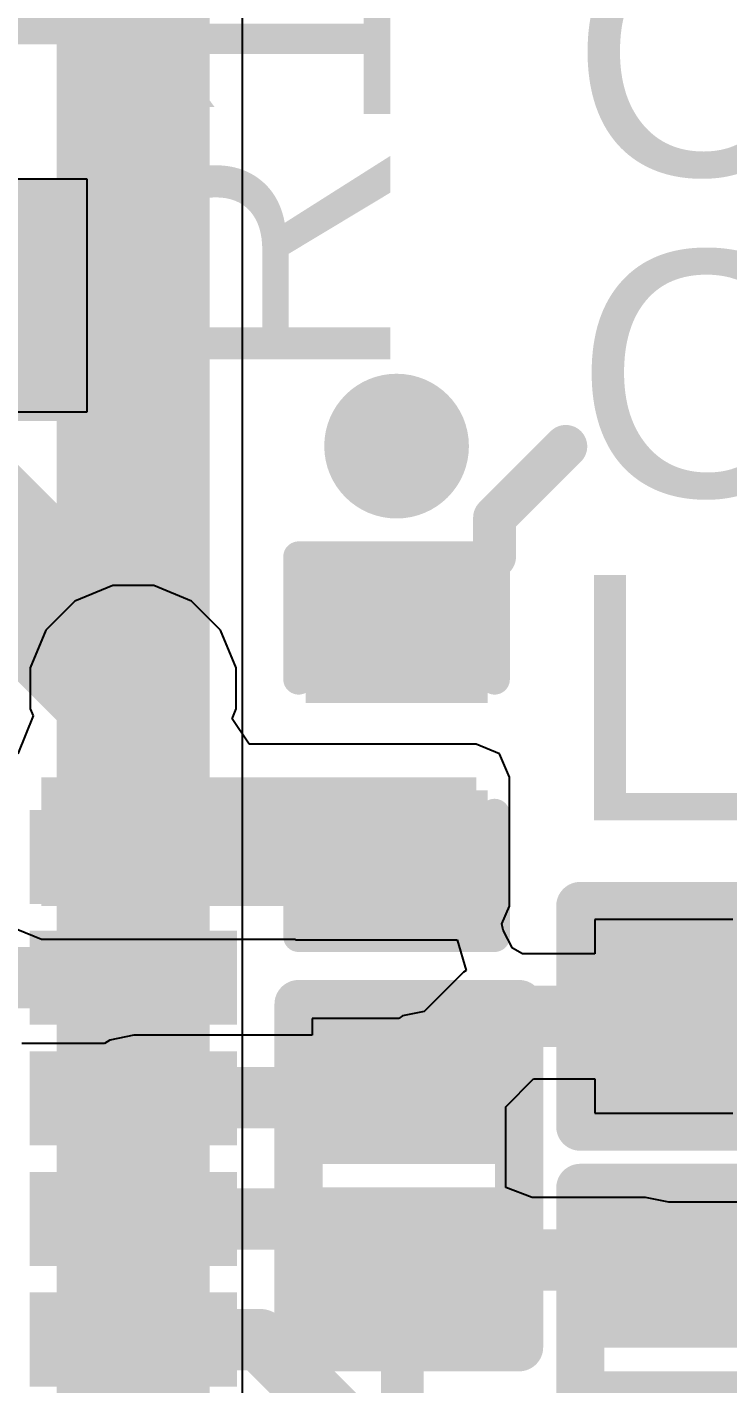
# Model space of a CAD drawing. Header units: millimetres. Extents: x -4.8 to 36.7, y -5.3 to 57.6.
# Drawn here: x 24.17 to 27.08, y 43.87 to 49.49 of the extents above; entities that cross this region are included whole.
import ezdxf

# ---------------------------------------------------------------- set-up
doc = ezdxf.new("R2010")
doc.units = ezdxf.units.MM
for name, color, linetype in [('BottomLayer', 5, 'Continuous'), ('BottomSolder', 6, 'Continuous'), ('PadHoleLayer', 156, 'Continuous'), ('TopLayer', 1, 'Continuous'), ('TopOverlay', 2, 'Continuous'), ('TopPaste', 8, 'Continuous'), ('TopSolder', 216, 'Continuous'), ('ViaHoleLayer', 16, 'Continuous')]:
    doc.layers.add(name, color=color, linetype=linetype)
doc.styles.add('Arial', font='arial.ttf', dxfattribs={"height": 0.2})

# ---------------------------------------------------------------- blocks, each defined once
blk = doc.blocks.new('20_QFN__4_4__EP_V___1')
at = {"layer": 'BottomLayer'}
h = blk.add_hatch(color=5, dxfattribs=at)
edge = h.paths.add_edge_path()
edge.add_arc((0, 0.95), 0.2, 0, 360)
h = blk.add_hatch(color=5, dxfattribs=at)
edge = h.paths.add_edge_path()
edge.add_arc((-0.95, 0), 0.2, 0, 360)
h = blk.add_hatch(color=5, dxfattribs=at)
edge = h.paths.add_edge_path()
edge.add_arc((0, 0), 0.2, 0, 360)
h = blk.add_hatch(color=5, dxfattribs=at)
edge = h.paths.add_edge_path()
edge.add_arc((0.95, 0), 0.2, 0, 360)
h = blk.add_hatch(color=5, dxfattribs=at)
edge = h.paths.add_edge_path()
edge.add_arc((0, -0.95), 0.2, 0, 360)
at = {"layer": 'BottomSolder'}
h = blk.add_hatch(color=6, dxfattribs=at)
edge = h.paths.add_edge_path()
edge.add_arc((0, 0.95), 0.3016, 0, 360)
h = blk.add_hatch(color=6, dxfattribs=at)
edge = h.paths.add_edge_path()
edge.add_arc((-0.95, 0), 0.3016, 0, 360)
h = blk.add_hatch(color=6, dxfattribs=at)
edge = h.paths.add_edge_path()
edge.add_arc((0, 0), 0.3016, 0, 360)
h = blk.add_hatch(color=6, dxfattribs=at)
edge = h.paths.add_edge_path()
edge.add_arc((0.95, 0), 0.3016, 0, 360)
h = blk.add_hatch(color=6, dxfattribs=at)
edge = h.paths.add_edge_path()
edge.add_arc((0, -0.95), 0.3016, 0, 360)
at = {"layer": 'PadHoleLayer'}
h = blk.add_hatch(color=156, dxfattribs=at)
edge = h.paths.add_edge_path()
edge.add_arc((0, 0.95), 0.1, 0, 360)
h = blk.add_hatch(color=156, dxfattribs=at)
edge = h.paths.add_edge_path()
edge.add_arc((-0.95, 0), 0.1, 0, 360)
h = blk.add_hatch(color=156, dxfattribs=at)
edge = h.paths.add_edge_path()
edge.add_arc((0, 0), 0.1, 0, 360)
h = blk.add_hatch(color=156, dxfattribs=at)
edge = h.paths.add_edge_path()
edge.add_arc((0.95, 0), 0.1, 0, 360)
h = blk.add_hatch(color=156, dxfattribs=at)
edge = h.paths.add_edge_path()
edge.add_arc((0, -0.95), 0.1, 0, 360)
at = {"layer": 'TopLayer'}
for points in [[(-1.125, 1.51), (-1.125, 2.23), (-0.875, 2.23), (-0.875, 1.51)], [(-0.625, 1.51), (-0.625, 2.23), (-0.375, 2.23), (-0.375, 1.51)], [(-0.125, 1.51), (-0.125, 2.23), (0.125, 2.23), (0.125, 1.51)], [(0.375, 1.51), (0.375, 2.23), (0.625, 2.23), (0.625, 1.51)], [(0.875, 1.51), (0.875, 2.23), (1.125, 2.23), (1.125, 1.51)], [(-1.2, 1.2), (1.2, 1.2), (1.2, -1.2), (-1.2, -1.2)], [(-2.23, 1.125), (-1.51, 1.125), (-1.51, 0.875), (-2.23, 0.875)], [(1.51, 1.125), (2.23, 1.125), (2.23, 0.875), (1.51, 0.875)], [(-2.23, 0.625), (-1.51, 0.625), (-1.51, 0.375), (-2.23, 0.375)], [(1.51, 0.625), (2.23, 0.625), (2.23, 0.375), (1.51, 0.375)], [(-2.23, 0.125), (-1.51, 0.125), (-1.51, -0.125), (-2.23, -0.125)], [(1.51, 0.125), (2.23, 0.125), (2.23, -0.125), (1.51, -0.125)], [(-2.23, -0.375), (-1.51, -0.375), (-1.51, -0.625), (-2.23, -0.625)], [(1.51, -0.375), (2.23, -0.375), (2.23, -0.625), (1.51, -0.625)], [(-2.23, -0.875), (-1.51, -0.875), (-1.51, -1.125), (-2.23, -1.125)], [(1.51, -0.875), (2.23, -0.875), (2.23, -1.125), (1.51, -1.125)], [(-1.125, -2.23), (-1.125, -1.51), (-0.875, -1.51), (-0.875, -2.23)], [(-0.625, -2.23), (-0.625, -1.51), (-0.375, -1.51), (-0.375, -2.23)], [(-0.125, -2.23), (-0.125, -1.51), (0.125, -1.51), (0.125, -2.23)], [(0.375, -2.23), (0.375, -1.51), (0.625, -1.51), (0.625, -2.23)], [(0.875, -2.23), (0.875, -1.51), (1.125, -1.51), (1.125, -2.23)]]:
    blk.add_hatch(color=1, dxfattribs=at).paths.add_polyline_path(points)
at = {"layer": 'TopPaste'}
for points in [[(-1.125, 1.51), (-1.125, 2.23), (-0.875, 2.23), (-0.875, 1.51)], [(-0.625, 1.51), (-0.625, 2.23), (-0.375, 2.23), (-0.375, 1.51)], [(-0.125, 1.51), (-0.125, 2.23), (0.125, 2.23), (0.125, 1.51)], [(0.375, 1.51), (0.375, 2.23), (0.625, 2.23), (0.625, 1.51)], [(0.875, 1.51), (0.875, 2.23), (1.125, 2.23), (1.125, 1.51)], [(-2.23, 1.125), (-1.51, 1.125), (-1.51, 0.875), (-2.23, 0.875)], [(1.51, 1.125), (2.23, 1.125), (2.23, 0.875), (1.51, 0.875)], [(-2.23, 0.625), (-1.51, 0.625), (-1.51, 0.375), (-2.23, 0.375)], [(1.51, 0.625), (2.23, 0.625), (2.23, 0.375), (1.51, 0.375)], [(-2.23, 0.125), (-1.51, 0.125), (-1.51, -0.125), (-2.23, -0.125)], [(1.51, 0.125), (2.23, 0.125), (2.23, -0.125), (1.51, -0.125)], [(-2.23, -0.375), (-1.51, -0.375), (-1.51, -0.625), (-2.23, -0.625)], [(1.51, -0.375), (2.23, -0.375), (2.23, -0.625), (1.51, -0.625)], [(-2.23, -0.875), (-1.51, -0.875), (-1.51, -1.125), (-2.23, -1.125)], [(1.51, -0.875), (2.23, -0.875), (2.23, -1.125), (1.51, -1.125)], [(-1.125, -2.23), (-1.125, -1.51), (-0.875, -1.51), (-0.875, -2.23)], [(-0.625, -2.23), (-0.625, -1.51), (-0.375, -1.51), (-0.375, -2.23)], [(-0.125, -2.23), (-0.125, -1.51), (0.125, -1.51), (0.125, -2.23)], [(0.375, -2.23), (0.375, -1.51), (0.625, -1.51), (0.625, -2.23)], [(0.875, -2.23), (0.875, -1.51), (1.125, -1.51), (1.125, -2.23)]]:
    blk.add_hatch(color=8, dxfattribs=at).paths.add_polyline_path(points)
at = {"layer": 'TopSolder'}
for points in [[(-1.195, 1.44), (-1.195, 2.3), (-0.805, 2.3), (-0.805, 1.44)], [(-0.695, 1.44), (-0.695, 2.3), (-0.305, 2.3), (-0.305, 1.44)], [(-0.195, 1.44), (-0.195, 2.3), (0.195, 2.3), (0.195, 1.44)], [(0.305, 1.44), (0.305, 2.3), (0.695, 2.3), (0.695, 1.44)], [(0.805, 1.44), (0.805, 2.3), (1.195, 2.3), (1.195, 1.44)], [(-1.3016, 1.3016), (1.3016, 1.3016), (1.3016, -1.3016), (-1.3016, -1.3016)], [(-2.3, 1.195), (-1.44, 1.195), (-1.44, 0.805), (-2.3, 0.805)], [(1.44, 1.195), (2.3, 1.195), (2.3, 0.805), (1.44, 0.805)], [(-2.3, 0.695), (-1.44, 0.695), (-1.44, 0.305), (-2.3, 0.305)], [(1.44, 0.695), (2.3, 0.695), (2.3, 0.305), (1.44, 0.305)], [(-2.3, 0.195), (-1.44, 0.195), (-1.44, -0.195), (-2.3, -0.195)], [(1.44, 0.195), (2.3, 0.195), (2.3, -0.195), (1.44, -0.195)], [(-2.3, -0.305), (-1.44, -0.305), (-1.44, -0.695), (-2.3, -0.695)], [(1.44, -0.305), (2.3, -0.305), (2.3, -0.695), (1.44, -0.695)], [(-2.3, -0.805), (-1.44, -0.805), (-1.44, -1.195), (-2.3, -1.195)], [(1.44, -0.805), (2.3, -0.805), (2.3, -1.195), (1.44, -1.195)], [(-1.195, -2.3), (-1.195, -1.44), (-0.805, -1.44), (-0.805, -2.3)], [(-0.695, -2.3), (-0.695, -1.44), (-0.305, -1.44), (-0.305, -2.3)], [(-0.195, -2.3), (-0.195, -1.44), (0.195, -1.44), (0.195, -2.3)], [(0.305, -2.3), (0.305, -1.44), (0.695, -1.44), (0.695, -2.3)], [(0.805, -2.3), (0.805, -1.44), (1.195, -1.44), (1.195, -2.3)]]:
    blk.add_hatch(color=216, dxfattribs=at).paths.add_polyline_path(points)
h = blk.add_hatch(color=216, dxfattribs=at)
edge = h.paths.add_edge_path()
edge.add_arc((0, 0.95), 0.1016, 0, 360)
h = blk.add_hatch(color=216, dxfattribs=at)
edge = h.paths.add_edge_path()
edge.add_arc((-0.95, 0), 0.1016, 0, 360)
h = blk.add_hatch(color=216, dxfattribs=at)
edge = h.paths.add_edge_path()
edge.add_arc((0, 0), 0.1016, 0, 360)
h = blk.add_hatch(color=216, dxfattribs=at)
edge = h.paths.add_edge_path()
edge.add_arc((0.95, 0), 0.1016, 0, 360)
h = blk.add_hatch(color=216, dxfattribs=at)
edge = h.paths.add_edge_path()
edge.add_arc((0, -0.95), 0.1016, 0, 360)
at = {"layer": 'TopOverlay', "const_width": 0.127}
for points in [[(-2, 1.45), (-2, 2)], [(-2, 2), (-1.45, 2)], [(1.45, 2), (2, 2)], [(2, 1.45), (2, 2)], [(-2.505, 1.127), (-2.378, 1)], [(-2.505, 0.873), (-2.505, 1.127)], [(-2.505, 0.873), (-2.378, 1)], [(-2, -2), (-2, -1.45)], [(2, -2), (2, -1.45)], [(-2, -2), (-1.45, -2)], [(1.45, -2), (2, -2)]]:
    blk.add_lwpolyline(points, dxfattribs=at)
at = {"layer": 'TopOverlay', "const_width": 0.0635}
for points in [[(-2.0318, 2, 1), (-1.9683, 2, 1)], [(-2.0318, 2, 1), (-1.9683, 2, 1)], [(-1.4817, 2, 1), (-1.4182, 2, 1)], [(1.4182, 2, 1), (1.4817, 2, 1)], [(1.9683, 2, 1), (2.0318, 2, 1)], [(1.9683, 2, 1), (2.0318, 2, 1)], [(-2.0318, 1.45, 1), (-1.9683, 1.45, 1)], [(1.9683, 1.45, 1), (2.0318, 1.45, 1)], [(-2.5367, 1.127, 1), (-2.4732, 1.127, 1)], [(-2.5367, 1.127, 1), (-2.4732, 1.127, 1)], [(-2.4097, 1, 1), (-2.3462, 1, 1)], [(-2.4097, 1, 1), (-2.3462, 1, 1)], [(-2.5367, 0.873, 1), (-2.4732, 0.873, 1)], [(-2.5367, 0.873, 1), (-2.4732, 0.873, 1)], [(-2.0318, -1.45, 1), (-1.9683, -1.45, 1)], [(1.9683, -1.45, 1), (2.0318, -1.45, 1)], [(-2.0318, -2, 1), (-1.9683, -2, 1)], [(-2.0318, -2, 1), (-1.9683, -2, 1)], [(-1.4817, -2, 1), (-1.4182, -2, 1)], [(1.4182, -2, 1), (1.4817, -2, 1)], [(1.9683, -2, 1), (2.0318, -2, 1)], [(1.9683, -2, 1), (2.0318, -2, 1)]]:
    blk.add_lwpolyline(points, format="xyb", close=True, dxfattribs=at)
blk = doc.blocks.new('R___0603_9')
at = {"layer": 'TopLayer'}
for points in [[(-0.381, 0.4445), (-0.381, -0.4445), (-1.143, -0.4445), (-1.143, 0.4445)], [(1.143, 0.4445), (1.143, -0.4445), (0.381, -0.4445), (0.381, 0.4445)]]:
    blk.add_hatch(color=1, dxfattribs=at).paths.add_polyline_path(points)
at = {"layer": 'TopPaste'}
for points in [[(-0.381, 0.4445), (-0.381, -0.4445), (-1.143, -0.4445), (-1.143, 0.4445)], [(1.143, 0.4445), (1.143, -0.4445), (0.381, -0.4445), (0.381, 0.4445)]]:
    blk.add_hatch(color=8, dxfattribs=at).paths.add_polyline_path(points)
at = {"layer": 'TopSolder'}
for points in [[(-0.2794, 0.5461), (-0.2794, -0.5461), (-1.2446, -0.5461), (-1.2446, 0.5461)], [(1.2446, 0.5461), (1.2446, -0.5461), (0.2794, -0.5461), (0.2794, 0.5461)]]:
    blk.add_hatch(color=216, dxfattribs=at).paths.add_polyline_path(points)
at = {"layer": 'TopOverlay', "const_width": 0.127}
for points in [[(-1.2192, -0.5334), (-1.2192, 0.5334)], [(1.2192, 0.5334), (-1.2192, 0.5334)], [(1.2192, -0.5334), (1.2192, 0.5334)], [(1.2192, -0.5334), (-1.2192, -0.5334)]]:
    blk.add_lwpolyline(points, dxfattribs=at)
at = {"layer": 'TopOverlay', "const_width": 0.0635}
for points in [[(-1.25095, 0.5334, 1), (-1.18745, 0.5334, 1)], [(-1.25095, 0.5334, 1), (-1.18745, 0.5334, 1)], [(1.18745, 0.5334, 1), (1.25095, 0.5334, 1)], [(1.18745, 0.5334, 1), (1.25095, 0.5334, 1)], [(-1.25095, -0.5334, 1), (-1.18745, -0.5334, 1)], [(-1.25095, -0.5334, 1), (-1.18745, -0.5334, 1)], [(1.18745, -0.5334, 1), (1.25095, -0.5334, 1)], [(1.18745, -0.5334, 1), (1.25095, -0.5334, 1)]]:
    blk.add_lwpolyline(points, format="xyb", close=True, dxfattribs=at)
blk = doc.blocks.new('IND_0402_16')
at = {"layer": 'TopLayer'}
for points in [[(-0.55, 0.3), (-0.15, 0.3), (-0.15, -0.3), (-0.55, -0.3)], [(0.15, 0.3), (0.55, 0.3), (0.55, -0.3), (0.15, -0.3)]]:
    blk.add_hatch(color=1, dxfattribs=at).paths.add_polyline_path(points)
at = {"layer": 'TopPaste'}
for points in [[(-0.55, 0.3), (-0.15, 0.3), (-0.15, -0.3), (-0.55, -0.3)], [(0.15, 0.3), (0.55, 0.3), (0.55, -0.3), (0.15, -0.3)]]:
    blk.add_hatch(color=8, dxfattribs=at).paths.add_polyline_path(points)
at = {"layer": 'TopSolder'}
for points in [[(-0.6516, 0.4016), (-0.0484, 0.4016), (-0.0484, -0.4016), (-0.6516, -0.4016)], [(0.0484, 0.4016), (0.6516, 0.4016), (0.6516, -0.4016), (0.0484, -0.4016)]]:
    blk.add_hatch(color=216, dxfattribs=at).paths.add_polyline_path(points)
at = {"layer": 'TopOverlay', "const_width": 0.2}
for points in [[(-0.7112, 0.4572), (-0.3048, 0.4572)], [(-0.7112, -0.4572), (-0.7112, 0.4572)], [(-0.3048, 0.4572), (0.7112, 0.4572)], [(0.7112, -0.4572), (0.7112, 0.4572)], [(-0.7112, -0.4572), (-0.3048, -0.4572)], [(-0.3048, -0.4572), (0.7112, -0.4572)]]:
    blk.add_lwpolyline(points, dxfattribs=at)
at = {"layer": 'TopOverlay', "const_width": 0.1}
for points in [[(-0.7612, 0.4572, 1), (-0.6612, 0.4572, 1)], [(-0.7612, 0.4572, 1), (-0.6612, 0.4572, 1)], [(-0.3548, 0.4572, 1), (-0.2548, 0.4572, 1)], [(-0.3548, 0.4572, 1), (-0.2548, 0.4572, 1)], [(0.6612, 0.4572, 1), (0.7612, 0.4572, 1)], [(0.6612, 0.4572, 1), (0.7612, 0.4572, 1)], [(-0.7612, -0.4572, 1), (-0.6612, -0.4572, 1)], [(-0.7612, -0.4572, 1), (-0.6612, -0.4572, 1)], [(-0.3548, -0.4572, 1), (-0.2548, -0.4572, 1)], [(-0.3548, -0.4572, 1), (-0.2548, -0.4572, 1)], [(0.6612, -0.4572, 1), (0.7612, -0.4572, 1)], [(0.6612, -0.4572, 1), (0.7612, -0.4572, 1)]]:
    blk.add_lwpolyline(points, format="xyb", close=True, dxfattribs=at)
blk = doc.blocks.new('IND_0402_17')
at = {"layer": 'TopLayer'}
for points in [[(-0.55, 0.3), (-0.15, 0.3), (-0.15, -0.3), (-0.55, -0.3)], [(0.15, 0.3), (0.55, 0.3), (0.55, -0.3), (0.15, -0.3)]]:
    blk.add_hatch(color=1, dxfattribs=at).paths.add_polyline_path(points)
at = {"layer": 'TopPaste'}
for points in [[(-0.55, 0.3), (-0.15, 0.3), (-0.15, -0.3), (-0.55, -0.3)], [(0.15, 0.3), (0.55, 0.3), (0.55, -0.3), (0.15, -0.3)]]:
    blk.add_hatch(color=8, dxfattribs=at).paths.add_polyline_path(points)
at = {"layer": 'TopSolder'}
for points in [[(-0.6516, 0.4016), (-0.0484, 0.4016), (-0.0484, -0.4016), (-0.6516, -0.4016)], [(0.0484, 0.4016), (0.6516, 0.4016), (0.6516, -0.4016), (0.0484, -0.4016)]]:
    blk.add_hatch(color=216, dxfattribs=at).paths.add_polyline_path(points)
at = {"layer": 'TopOverlay', "const_width": 0.2}
for points in [[(-0.3048, 0.4572), (-0.7112, 0.4572)], [(-0.7112, -0.4572), (-0.7112, 0.4572)], [(0.7112, 0.4572), (-0.3048, 0.4572)], [(0.7112, -0.4572), (0.7112, 0.4572)], [(-0.3048, -0.4572), (-0.7112, -0.4572)], [(0.7112, -0.4572), (-0.3048, -0.4572)]]:
    blk.add_lwpolyline(points, dxfattribs=at)
at = {"layer": 'TopOverlay', "const_width": 0.1}
for points in [[(-0.7612, 0.4572, 1), (-0.6612, 0.4572, 1)], [(-0.7612, 0.4572, 1), (-0.6612, 0.4572, 1)], [(-0.3548, 0.4572, 1), (-0.2548, 0.4572, 1)], [(-0.3548, 0.4572, 1), (-0.2548, 0.4572, 1)], [(0.6612, 0.4572, 1), (0.7612, 0.4572, 1)], [(0.6612, 0.4572, 1), (0.7612, 0.4572, 1)], [(-0.7612, -0.4572, 1), (-0.6612, -0.4572, 1)], [(-0.7612, -0.4572, 1), (-0.6612, -0.4572, 1)], [(-0.3548, -0.4572, 1), (-0.2548, -0.4572, 1)], [(-0.3548, -0.4572, 1), (-0.2548, -0.4572, 1)], [(0.6612, -0.4572, 1), (0.7612, -0.4572, 1)], [(0.6612, -0.4572, 1), (0.7612, -0.4572, 1)]]:
    blk.add_lwpolyline(points, format="xyb", close=True, dxfattribs=at)
blk = doc.blocks.new('IND_0402_18')
at = {"layer": 'TopLayer'}
for points in [[(-0.55, 0.3), (-0.15, 0.3), (-0.15, -0.3), (-0.55, -0.3)], [(0.15, 0.3), (0.55, 0.3), (0.55, -0.3), (0.15, -0.3)]]:
    blk.add_hatch(color=1, dxfattribs=at).paths.add_polyline_path(points)
at = {"layer": 'TopPaste'}
for points in [[(-0.55, 0.3), (-0.15, 0.3), (-0.15, -0.3), (-0.55, -0.3)], [(0.15, 0.3), (0.55, 0.3), (0.55, -0.3), (0.15, -0.3)]]:
    blk.add_hatch(color=8, dxfattribs=at).paths.add_polyline_path(points)
at = {"layer": 'TopSolder'}
for points in [[(-0.6516, 0.4016), (-0.0484, 0.4016), (-0.0484, -0.4016), (-0.6516, -0.4016)], [(0.0484, 0.4016), (0.6516, 0.4016), (0.6516, -0.4016), (0.0484, -0.4016)]]:
    blk.add_hatch(color=216, dxfattribs=at).paths.add_polyline_path(points)
at = {"layer": 'TopOverlay', "const_width": 0.2}
for points in [[(-0.3048, 0.4572), (-0.7112, 0.4572)], [(-0.7112, -0.4572), (-0.7112, 0.4572)], [(0.7112, 0.4572), (-0.3048, 0.4572)], [(0.7112, -0.4572), (0.7112, 0.4572)], [(-0.3048, -0.4572), (-0.7112, -0.4572)], [(0.7112, -0.4572), (-0.3048, -0.4572)]]:
    blk.add_lwpolyline(points, dxfattribs=at)
at = {"layer": 'TopOverlay', "const_width": 0.1}
for points in [[(-0.7612, 0.4572, 1), (-0.6612, 0.4572, 1)], [(-0.7612, 0.4572, 1), (-0.6612, 0.4572, 1)], [(-0.3548, 0.4572, 1), (-0.2548, 0.4572, 1)], [(-0.3548, 0.4572, 1), (-0.2548, 0.4572, 1)], [(0.6612, 0.4572, 1), (0.7612, 0.4572, 1)], [(0.6612, 0.4572, 1), (0.7612, 0.4572, 1)], [(-0.7612, -0.4572, 1), (-0.6612, -0.4572, 1)], [(-0.7612, -0.4572, 1), (-0.6612, -0.4572, 1)], [(-0.3548, -0.4572, 1), (-0.2548, -0.4572, 1)], [(-0.3548, -0.4572, 1), (-0.2548, -0.4572, 1)], [(0.6612, -0.4572, 1), (0.7612, -0.4572, 1)], [(0.6612, -0.4572, 1), (0.7612, -0.4572, 1)]]:
    blk.add_lwpolyline(points, format="xyb", close=True, dxfattribs=at)
blk = doc.blocks.new('C___0402_32')
at = {"layer": 'TopLayer'}
for points in [[(-0.6985, -0.3175), (-0.6985, 0.3175), (-0.2413, 0.3175), (-0.2413, -0.3175)], [(0.2413, -0.3175), (0.2413, 0.3175), (0.6985, 0.3175), (0.6985, -0.3175)]]:
    blk.add_hatch(color=1, dxfattribs=at).paths.add_polyline_path(points)
at = {"layer": 'TopPaste'}
for points in [[(-0.6985, -0.3175), (-0.6985, 0.3175), (-0.2413, 0.3175), (-0.2413, -0.3175)], [(0.2413, -0.3175), (0.2413, 0.3175), (0.6985, 0.3175), (0.6985, -0.3175)]]:
    blk.add_hatch(color=8, dxfattribs=at).paths.add_polyline_path(points)
at = {"layer": 'TopSolder'}
for points in [[(-0.7585, -0.3775), (-0.7585, 0.3775), (-0.1813, 0.3775), (-0.1813, -0.3775)], [(0.1813, -0.3775), (0.1813, 0.3775), (0.7585, 0.3775), (0.7585, -0.3775)]]:
    blk.add_hatch(color=216, dxfattribs=at).paths.add_polyline_path(points)
at = {"layer": 'TopOverlay', "const_width": 0.127}
for points in [[(-0.7874, -0.4064), (-0.7874, 0.4064)], [(-0.2794, 0.4064), (-0.7874, 0.4064)], [(0.7874, 0.4064), (0.2794, 0.4064)], [(0.7874, -0.4064), (0.7874, 0.4064)], [(-0.2794, -0.4064), (-0.7874, -0.4064)], [(0.7874, -0.4064), (0.2794, -0.4064)]]:
    blk.add_lwpolyline(points, dxfattribs=at)
at = {"layer": 'TopOverlay', "const_width": 0.0635}
for points in [[(-0.8191, 0.4064, 1), (-0.7556, 0.4064, 1)], [(-0.8191, 0.4064, 1), (-0.7556, 0.4064, 1)], [(-0.3111, 0.4064, 1), (-0.2477, 0.4064, 1)], [(0.2477, 0.4064, 1), (0.3111, 0.4064, 1)], [(0.7556, 0.4064, 1), (0.8191, 0.4064, 1)], [(0.7556, 0.4064, 1), (0.8191, 0.4064, 1)], [(-0.8191, -0.4064, 1), (-0.7556, -0.4064, 1)], [(-0.8191, -0.4064, 1), (-0.7556, -0.4064, 1)], [(-0.3111, -0.4064, 1), (-0.2477, -0.4064, 1)], [(0.2477, -0.4064, 1), (0.3111, -0.4064, 1)], [(0.7556, -0.4064, 1), (0.8191, -0.4064, 1)], [(0.7556, -0.4064, 1), (0.8191, -0.4064, 1)]]:
    blk.add_lwpolyline(points, format="xyb", close=True, dxfattribs=at)

msp = doc.modelspace()

# ---------------------------------------------------------------- hatches: boundary and pattern name
at = {"layer": 'BottomLayer'}
h = msp.add_hatch(color=5, dxfattribs=at)
edge = h.paths.add_edge_path()
edge.add_arc((25.7048, 47.7532), 0.3, 0, 360)
h = msp.add_hatch(color=5, dxfattribs=at)
edge = h.paths.add_edge_path()
edge.add_arc((24.6126, 46.7487), 0.3, 0, 360)
at = {"layer": 'TopLayer'}
h = msp.add_hatch(color=1, dxfattribs=at)
edge = h.paths.add_edge_path()
edge.add_arc((25.7048, 47.7532), 0.3, 0, 360)
h = msp.add_hatch(color=1, dxfattribs=at)
edge = h.paths.add_edge_path()
edge.add_arc((24.6126, 46.7487), 0.3, 0, 360)
msp.add_hatch(color=1, dxfattribs=at).paths.add_polyline_path([(24.2316, 45.847), (26.035, 45.847), (26.035, 46.3804), (24.2316, 46.3804)])
at = {"layer": 'ViaHoleLayer'}
h = msp.add_hatch(color=16, dxfattribs=at)
edge = h.paths.add_edge_path()
edge.add_arc((25.7048, 47.7532), 0.15, 0, 360)
h = msp.add_hatch(color=16, dxfattribs=at)
edge = h.paths.add_edge_path()
edge.add_arc((24.6126, 46.7487), 0.15, 0, 360)

# ---------------------------------------------------------------- linework, layer by layer
at = {"layer": 'BottomLayer'}
for p, q in [((25.0658, 46.7487), (25.0658, 49.7271)), ((25.0658, 43.4702), (25.0658, 46.7487))]:
    msp.add_line(p, q, dxfattribs=at)
at = {"layer": 'BottomLayer', "const_width": 0.635}
for points in [[(24.6126, 46.7487), (24.6126, 49.9148)], [(23.7017, 47.6596), (24.6126, 46.7487)], [(24.6126, 43.4702), (24.6126, 46.7487)]]:
    msp.add_lwpolyline(points, dxfattribs=at)
at = {"layer": 'BottomLayer', "const_width": 0.3175}
msp.add_lwpolyline([(24.4538, 46.7487, 1), (24.7714, 46.7487, 1)], format="xyb", close=True, dxfattribs=at)
msp.add_lwpolyline([(24.4538, 46.7487, 1), (24.7714, 46.7487, 1)], format="xyb", close=True, dxfattribs=at)
msp.add_lwpolyline([(24.4538, 46.7487, 1), (24.7714, 46.7487, 1)], format="xyb", close=True, dxfattribs=at)
at = {"layer": 'TopLayer'}
for p, q in [((24.4215, 48.8602), (23.3293, 48.8602)), ((24.4215, 47.895), (24.4215, 48.8602)), ((24.0016, 47.895), (24.4215, 47.895)), ((24.5277, 47.1757), (24.3707, 47.1107)), ((24.6975, 47.1757), (24.5277, 47.1757)), ((24.8545, 47.1107), (24.6975, 47.1757)), ((24.3707, 47.1107), (24.2506, 46.9906)), ((24.9746, 46.9906), (24.8545, 47.1107)), ((24.2506, 46.9906), (24.1856, 46.8336)), ((25.0396, 46.8336), (24.9746, 46.9906)), ((24.1856, 46.8336), (24.1856, 46.6638)), ((25.0396, 46.6638), (25.0396, 46.8336)), ((24.1974, 46.6352), (24.1344, 46.4776)), ((24.1856, 46.6638), (24.1974, 46.6352)), ((25.0229, 46.6235), (25.0396, 46.6638)), ((25.0935, 46.5179), (25.0229, 46.6235)), ((26.035, 46.5179), (25.0935, 46.5179)), ((26.1322, 46.4776), (26.035, 46.5179)), ((26.1725, 46.3804), (26.1322, 46.4776)), ((26.1725, 45.847), (26.1725, 46.3804)), ((26.1419, 45.7732), (26.1725, 45.847)), ((27.0994, 45.7914), (26.5264, 45.7914)), ((26.5264, 45.7914), (26.5264, 45.6488)), ((24.1344, 45.7498), (24.2316, 45.7095)), ((26.147, 45.7471), (26.1419, 45.7732)), ((26.185, 45.6725), (26.147, 45.7471)), ((24.2316, 45.7095), (25.2857, 45.7095)), ((25.2857, 45.7095), (25.2857, 45.7073)), ((25.2857, 45.7073), (25.9554, 45.7073)), ((25.9554, 45.7073), (25.9939, 45.5803)), ((26.2267, 45.6488), (26.185, 45.6725)), ((26.5264, 45.6488), (26.2267, 45.6488)), ((25.9829, 45.5729), (25.8195, 45.4096)), ((25.9939, 45.5803), (25.9829, 45.5729)), ((25.7135, 45.381), (25.354, 45.381)), ((25.354, 45.381), (25.354, 45.3112)), ((25.7295, 45.3917), (25.7135, 45.381)), ((25.8195, 45.4096), (25.7295, 45.3917)), ((24.4935, 45.2768), (24.151, 45.2768)), ((24.5155, 45.2915), (24.4935, 45.2768)), ((24.6146, 45.3112), (24.5155, 45.2915)), ((25.354, 45.3112), (24.6146, 45.3112)), ((26.1572, 45.0148), (26.2733, 45.1308)), ((26.2733, 45.1308), (26.5264, 45.1308)), ((26.5264, 45.1308), (26.5264, 44.9882)), ((26.1572, 44.7778), (26.1572, 45.0148)), ((26.5264, 44.9882), (27.0994, 44.9882)), ((26.1572, 44.681), (26.1572, 44.7778)), ((26.1572, 44.7778), (26.1572, 44.7778)), ((26.2665, 44.6384), (26.1572, 44.681)), ((26.7366, 44.6384), (26.2665, 44.6384)), ((26.834, 44.619), (26.7366, 44.6384)), ((27.3256, 44.619), (26.834, 44.619))]:
    msp.add_line(p, q, dxfattribs=at)
for points, const_width in [([(24.6126, 46.0502), (24.6126, 46.7487)], 0.381), ([(24.6126, 46.0502), (25.7048, 46.0502)], 0.2032), ([(23.2426, 45.5502), (24.6126, 45.5502)], 0.254), ([(25.9286, 45.1524), (26.166, 45.3898)], 0.254), ([(26.166, 45.3898), (26.828, 45.3898)], 0.254), ([(25.7284, 45.0522), (25.8286, 45.1524)], 0.254), ([(25.8286, 45.1524), (25.9286, 45.1524)], 0.254), ([(24.6126, 45.0502), (24.6146, 45.0522)], 0.254), ([(24.6146, 45.0522), (25.7284, 45.0522)], 0.254), ([(24.6126, 44.5502), (25.4848, 44.5502)], 0.254), ([(25.4848, 44.5502), (25.6556, 44.3794)], 0.254), ([(25.6556, 44.3794), (26.7366, 44.3794)], 0.254), ([(26.7366, 44.3794), (26.824, 44.292)], 0.254), ([(26.824, 44.292), (26.924, 44.292)], 0.254), ([(24.6126, 44.0502), (25.1365, 44.0502)], 0.254), ([(25.1365, 44.0502), (25.5693, 43.6174)], 0.254)]:
    msp.add_lwpolyline(points, dxfattribs=dict(at, const_width=const_width))
for points, const_width in [([(24.5174, 46.7487, 1), (24.7079, 46.7487, 1)], 0.1905), ([(24.5174, 46.0502, 1), (24.7079, 46.0502, 1)], 0.1905), ([(24.5618, 46.0502, 1), (24.6634, 46.0502, 1)], 0.1016), ([(25.654, 46.0502, 1), (25.7556, 46.0502, 1)], 0.1016), ([(24.5491, 45.5502, 1), (24.6761, 45.5502, 1)], 0.127), ([(26.1025, 45.3898, 1), (26.2295, 45.3898, 1)], 0.127), ([(26.1025, 45.3898, 1), (26.2295, 45.3898, 1)], 0.127), ([(26.7645, 45.3898, 1), (26.8915, 45.3898, 1)], 0.127), ([(25.7651, 45.1524, 1), (25.8921, 45.1524, 1)], 0.127), ([(25.7651, 45.1524, 1), (25.8921, 45.1524, 1)], 0.127), ([(25.8651, 45.1524, 1), (25.9921, 45.1524, 1)], 0.127), ([(25.8651, 45.1524, 1), (25.9921, 45.1524, 1)], 0.127), ([(24.5491, 45.0502, 1), (24.6761, 45.0502, 1)], 0.127), ([(24.5511, 45.0522, 1), (24.6781, 45.0522, 1)], 0.127), ([(24.5511, 45.0522, 1), (24.6781, 45.0522, 1)], 0.127), ([(25.6649, 45.0522, 1), (25.7919, 45.0522, 1)], 0.127), ([(25.6649, 45.0522, 1), (25.7919, 45.0522, 1)], 0.127), ([(24.5491, 44.5502, 1), (24.6761, 44.5502, 1)], 0.127), ([(25.4213, 44.5502, 1), (25.5483, 44.5502, 1)], 0.127), ([(25.4213, 44.5502, 1), (25.5483, 44.5502, 1)], 0.127), ([(25.5921, 44.3794, 1), (25.7191, 44.3794, 1)], 0.127), ([(25.5921, 44.3794, 1), (25.7191, 44.3794, 1)], 0.127), ([(26.6731, 44.3794, 1), (26.8001, 44.3794, 1)], 0.127), ([(26.6731, 44.3794, 1), (26.8001, 44.3794, 1)], 0.127), ([(26.7605, 44.292, 1), (26.8875, 44.292, 1)], 0.127), ([(26.7605, 44.292, 1), (26.8875, 44.292, 1)], 0.127), ([(26.8605, 44.292, 1), (26.9875, 44.292, 1)], 0.127), ([(24.5491, 44.0502, 1), (24.6761, 44.0502, 1)], 0.127), ([(25.073, 44.0502, 1), (25.2, 44.0502, 1)], 0.127), ([(25.073, 44.0502, 1), (25.2, 44.0502, 1)], 0.127)]:
    msp.add_lwpolyline(points, format="xyb", close=True, dxfattribs=dict(at, const_width=const_width))
at = {"layer": 'TopOverlay', "const_width": 0.1778}
for points in [[(26.1112, 47.4566), (26.4066, 47.752)], [(26.1112, 47.2948), (26.1112, 47.4566)], [(25.7284, 43.0502), (25.7284, 43.991)]]:
    msp.add_lwpolyline(points, dxfattribs=at)
at = {"layer": 'TopOverlay', "const_width": 0.0889}
for points in [[(26.3622, 47.752, 1), (26.4511, 47.752, 1)], [(26.0667, 47.4566, 1), (26.1557, 47.4566, 1)], [(26.0667, 47.4566, 1), (26.1557, 47.4566, 1)], [(26.0667, 47.2948, 1), (26.1557, 47.2948, 1)], [(25.6839, 43.991, 1), (25.7728, 43.991, 1)]]:
    msp.add_lwpolyline(points, format="xyb", close=True, dxfattribs=at)

# ---------------------------------------------------------------- block references
at = {"rotation": 270}
for name, p in [('R___0603_9', (23.8754, 49.1396)), ('C___0402_32', (25.7048, 46.5074)), ('IND_0402_17', (25.7556, 44.7294)), ('IND_0402_18', (26.924, 43.9674))]:
    msp.add_blockref(name, p, dxfattribs=at)
for name, p in [('20_QFN__4_4__EP_V___1', (22.7426, 45.0502)), ('IND_0402_16', (27.178, 45.3898))]:
    msp.add_blockref(name, p)

# ---------------------------------------------------------------- texts
at = {"layer": 'TopOverlay', "style": 'Arial'}
msp.add_text('R19', height=1.016, rotation=90, dxfattribs=at).set_placement((25.6786, 47.997))
for s, p in [('C21', (26.4248, 48.8755)), ('C18', (26.4418, 47.5452)), ('L6', (26.4078, 46.2028))]:
    msp.add_text(s, height=1.016, dxfattribs=at).set_placement(p)

doc.saveas('drawing.dxf')
